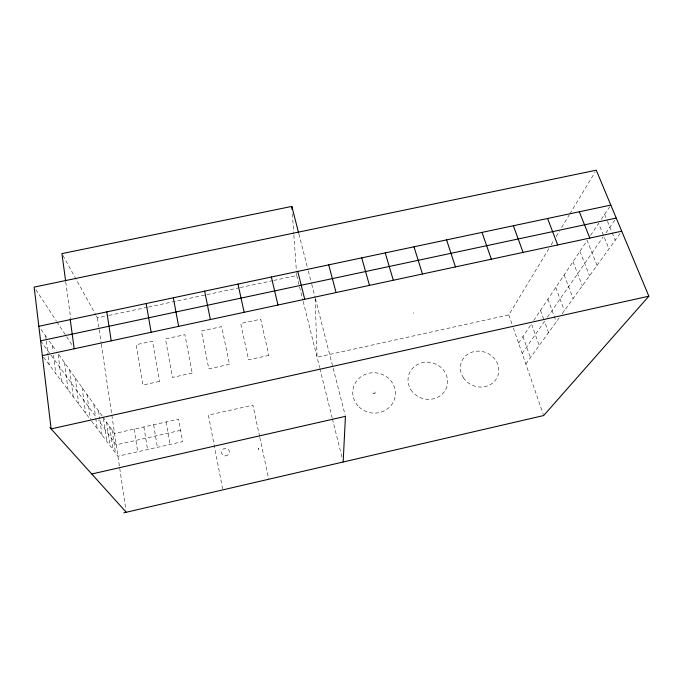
<?xml version="1.0" encoding="UTF-8"?>
<svg xmlns="http://www.w3.org/2000/svg" width="683" height="683" viewBox="0 0 683 683"><rect width="100%" height="100%" fill="white"/><g stroke="black" fill="none" stroke-linecap="round" stroke-linejoin="round"><path stroke-width="0.51" stroke-dasharray="3.42 2.56" d="M315.17 298.702L317.066 357.218L508.826 314.889L548.97 248.45M551.164 244.813L553.913 240.262M556.116 236.617L559.411 231.161M561.614 227.516L569.315 214.778M569.861 213.864L595.158 172.005M518.593 343.097L531.476 323.819L539.194 345.521M533.722 320.447L587.158 240.501L597.062 265.371M590.59 235.37L598.607 223.384L608.98 248.86M601.339 219.294L609.697 206.787M522.196 353.504L544.479 321.42L548.526 332.595M547.399 317.211L603.174 236.881M605.992 232.826L615.084 219.721M525.842 364.03L559.172 317.86M562.075 313.839L620.548 232.835M180.611 430.341L116.238 444.821L98.48 420.412M96.388 316.007L97.413 317.868L107.854 315.657M108.896 315.435L147.502 307.239M148.553 307.017L205.942 294.834M206.983 294.612L239.332 287.748M240.382 287.526L272.73 280.662M273.772 280.44L296.729 275.565L296.576 273.439M43.601 357.294L90.446 419.652M91.684 421.291L117.937 456.244L182.626 441.619L178.622 419.174L114.565 433.509L103.346 417.629M40.587 340.851L50.422 354.375M51.02 355.194L95.475 416.28L93.75 404.037M41.065 329.428L46.888 337.675M49.27 341.048L56.279 350.977M102.151 415.938L58.012 353.427L61.538 381.165M35.892 289.771L56.254 320.839M56.834 321.727L72.543 345.7M62.947 255.476L95.876 315.076M604.617 214.394L607.05 220.302M607.46 221.292L611.806 231.836M612.19 232.766L615.246 240.177M579.935 251.318L589.54 275.787M573.003 261.691L582.326 285.784M564.149 274.933L573.122 298.531M555.757 287.492L564.397 310.62M547.92 299.205L556.261 321.881M540.466 310.355L544.146 320.498M522.999 336.488L530.409 357.696M508.826 314.889L513.01 326.978M513.36 327.985L543.335 414.555M413.548 312.72L413.744 313.369M298.915 234.081L308.067 269.964M308.332 270.989L311.474 283.291M311.738 284.316L315.136 297.643M315.401 298.676L345.18 415.315M296.729 275.565L299.299 285.904M299.564 286.937L302.902 300.366M303.167 301.408L319.618 367.488M319.875 368.513L332.151 417.825M332.408 418.858L342.388 458.916M259.608 436.463L252.915 405.164L208.4 415.136L222.598 488.849M259.839 437.504L268.761 479.235M166.148 421.966L170.033 444.462M153.641 424.766L157.397 447.322M143.9 426.943L147.562 449.542M134.141 429.129L137.71 451.77M97.413 317.868L101.161 343.097M101.315 344.155L125.937 510.184M112.123 430.059L115.512 453.008M109.63 426.525L113.028 449.704M106.531 422.137L109.946 445.606M103.492 418.611L106.779 441.38M98.574 410.867L99.718 418.884M99.855 419.883L102.023 435.054M95.765 418.346L97.217 428.659M86.963 394.424L90.318 418.679M82.08 387.517L85.58 413.172M65.756 281.994L70.742 318.773M75.241 377.827L78.758 404.088M69.709 369.99L73.226 396.729M64.509 362.63L68.044 389.822M52.241 345.256L52.992 351.267M53.496 355.271L55.767 373.49M45.701 335.993L46.196 340.074M46.324 341.099L48.083 355.459M48.211 356.492L49.219 364.773M292.375 213.847L293.801 234.064M293.878 235.131L296.499 272.372M268.889 355.365L248.578 359.821L240.723 323.52L260.701 319.209L268.889 355.365M229.479 364.329L208.827 368.863L201.374 330.99L221.668 326.619L229.479 364.329M192.188 373.08L172.381 377.426L165.482 338.896L184.939 334.696L192.188 373.08M159.438 381.413L142.849 385.058L136.199 344.702L152.488 341.184L159.438 381.413M258.72 448.936L258.584 448.364L258.831 449.534L258.72 448.936M463.381 377.733A19.466 17.707 22 0 0 496.652 378.416A19.466 17.707 22 0 0 478.749 351.13A19.466 17.707 22 0 0 463.381 377.733M410.893 389.737A19.918 18.475 17.7 0 0 445.154 390.437A19.918 18.475 17.7 0 0 427.379 362.169A19.918 18.475 17.7 0 0 410.893 389.737M373.302 393.434A1.084 1.016 10.1 0 0 375.112 393.024A1.084 1.016 10.1 0 0 373.797 391.743A1.084 1.016 10.1 0 0 373.302 393.434M358.993 406.914A21.361 20.157 10.1 0 0 394.68 398.548A21.361 20.157 10.1 0 0 368.564 373.311A21.361 20.157 10.1 0 0 358.993 406.914M225.151 455.928A3.996 3.791 -29.2 0 0 228.984 450.268A3.996 3.791 -29.2 0 0 222.171 450.08A3.996 3.791 -29.2 0 0 225.151 455.928"/><path stroke-width="1.02" d="M343.156 461.998L345.444 416.348L91.761 473.993M648.85 296.2L51.123 428.89L34.15 287.108L596.259 170.187L648.85 296.2L543.677 415.546L123.828 512.813M42.355 355.63L621.726 231.204M40.587 340.851L616.245 218.065M38.837 326.278L610.833 205.096M298.65 233.057L291.846 206.403L61.914 253.615L65.619 280.944M49.927 427.558L126.244 512.259M579.312 211.773L589.822 238.06M547.587 218.492L557.712 244.949M513.377 225.74L523.076 252.394M482.019 232.382L491.333 259.207M446.58 239.895L455.45 266.916M413.992 246.794L422.453 274.003M385.221 252.889L393.306 280.261M361.7 257.875L369.486 285.374M328.719 264.859L336.079 292.546M297.771 271.416L304.738 299.282M271.356 277.016L277.981 305.028M237.966 284.085L244.155 312.293M204.635 291.154L210.381 319.542M173.32 297.788L178.647 326.354M146.171 303.534L151.139 332.262M106.796 311.883L111.235 340.834M70.255 319.618L74.191 348.791M291.846 206.403L292.068 209.596"/></g></svg>
